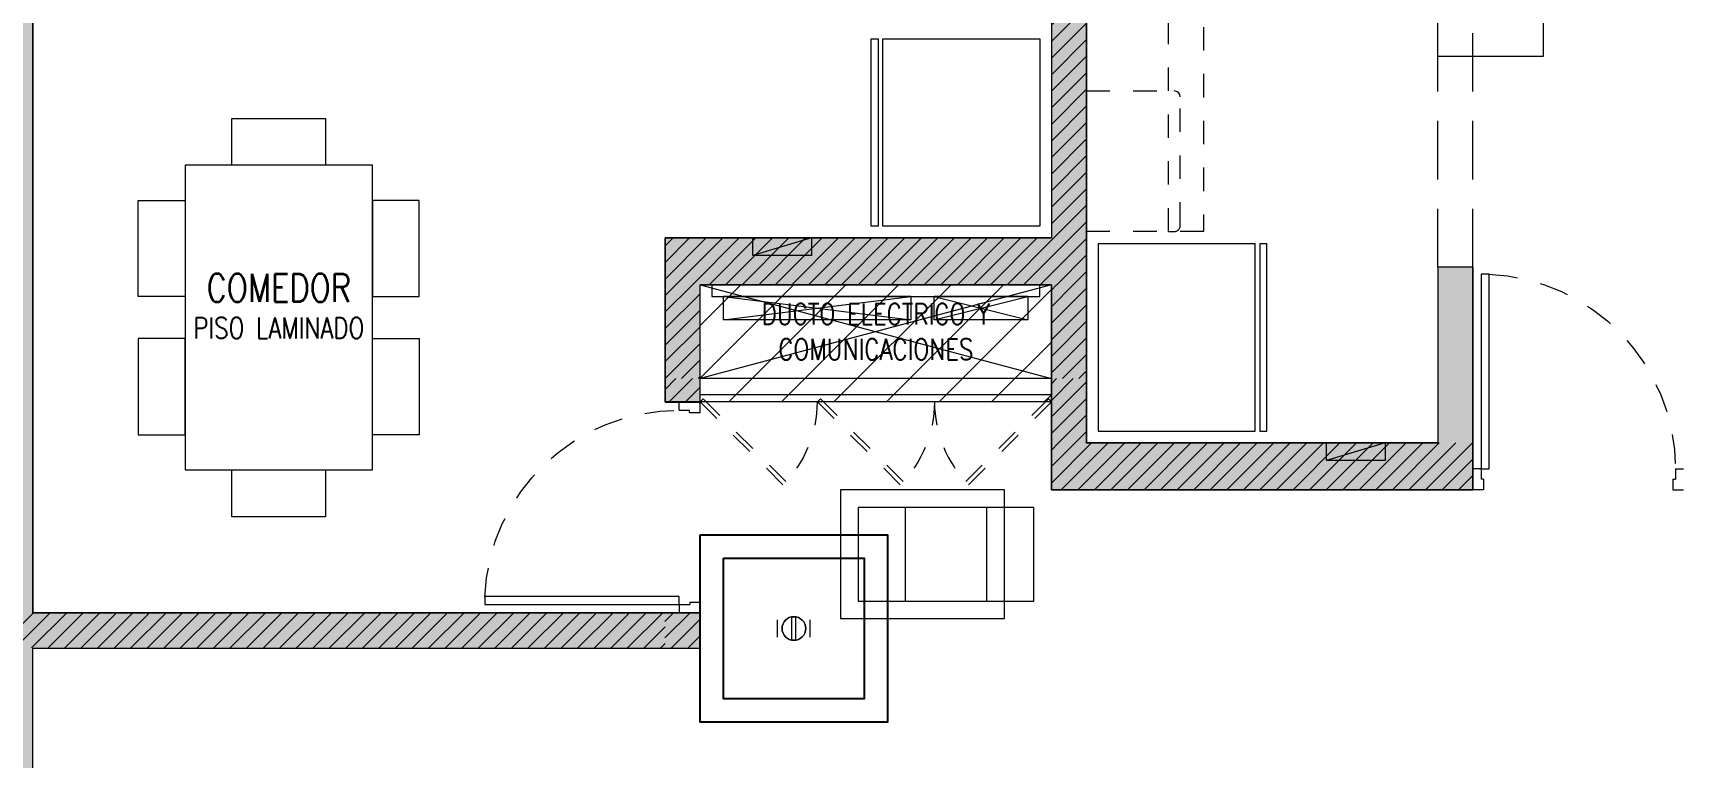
# Model space of a CAD drawing. Header units: millimetres. Extents: x 3738 to 3833, y 1327 to 1657.
# Drawn here: x 3774.47 to 3781.5, y 1488.12 to 1491.21 of the extents above; entities that cross this region are included whole.
import ezdxf
from ezdxf.enums import TextEntityAlignment as Align
from ezdxf.xclip import XClip

# ---------------------------------------------------------------- set-up
doc = ezdxf.new("R2010")
doc.units = ezdxf.units.MM
doc.header["$XCLIPFRAME"] = 2
doc.set_wipeout_variables(frame=1)
for name, pattern in [('ACAD_ISO07W100', [3, 0, -3]), ('CONTINUO', [0]), ('HIDDEN', [0.375, 0.25, -0.125]), ('HIDDEN2', [0.1875, 0.125, -0.0625]), ('X-REF_DP_Arquitectura$0$HIDDEN', [0.375, 0.25, -0.125])]:
    doc.linetypes.add(name, pattern=pattern)
doc.layers.get('0').update_dxf_attribs({"color": 251, "lineweight": 9})
for name, color, linetype, lineweight in [('A-07', 251, 'Continuous', 13), ('A-COCINAS-LAV', 251, 'Continuous', 13), ('A-LINEAS', 251, 'Continuous', 13), ('A-MOBILIARIO', 251, 'Continuous', 13), ('A-MURO BAJO', 251, 'Continuous', 13), ('A-MUROS', 251, 'Continuous', 13), ('A-PROYECCIONES', 251, 'HIDDEN2', 13), ('A-PUERTAS', 251, 'Continuous', 13), ('A-TEXTO-ACABADO PISO', 251, 'Continuous', 13), ('A-TEXTO-AMBIENTE', 251, 'Continuous', 13), ('A_20_Estructuras', 251, 'Continuous', 13), ('A_30_DispositivosSanit', 251, 'Continuous', 13), ('A_30_TableroElect', 251, 'Continuous', 13), ('A_50_TextoAmbiente', 251, 'Continuous', 13), ('A_50_TextoIndicaciones', 251, 'Continuous', 13), ('A_50_Vigas', 251, 'X-REF_DP_Arquitectura$0$HIDDEN', 13), ('A_60_HatchEstructuras', 251, 'Continuous', 13), ('AREA MODIF', 251, 'Continuous', 13), ('DLP_VERDE', 251, 'Continuous', 13), ('MURO CF 120', 251, 'Continuous', 13), ('MURO CF 60', 251, 'Continuous', 13)]:
    doc.layers.add(name, color=color, linetype=linetype, lineweight=lineweight)
doc.styles.add('ROMANS', font='romans.shx', dxfattribs={"width": 0.8})
pattern_1 = [(45, (131.3, -47.8), (-0.035355339, 0.035355339), [])]
pattern_2 = [(45, (-21.67, -43.67528), (-0.03535534, 0.03535534), [])]

# ---------------------------------------------------------------- blocks, each defined once
blk = doc.blocks.new('A$C9f73720c')
at = {"layer": 'DLP_VERDE'}
h = blk.add_hatch(dxfattribs=at)
h.set_pattern_fill('AR-SAND', color=256, scale=0.0035, angle=215)
h.set_pattern_definition([(252.5, (-226520.54526, -8188080.01937), (0.1028379063742, -0.1371042579803), [0, -0.135128, 0, -0.15113, 0, -0.1444625]), (222.5, (-226520.54526, -8188080.01937), (0.0150241246165, -0.2957586482646), [0, -0.072898, 0, -0.121793, 0, -0.0466725]), (182.5, (-226520.45568, -8188079.95665), (-0.226491538642, -0.159205150185), [0, -0.04445, 0, -0.16002, 0, -0.208915]), (172.5, (-226520.45568, -8188079.95665), (-0.174160637763, -0.217199849944), [0, -0.022225, 0, -0.104902, 0, -0.120015])])
edge = h.paths.add_edge_path()
edge.add_line((36.0209, 135.9696), (35.5631, 133.9244))
edge.add_line((35.5631, 133.9244), (38.2955, 133.3128))
edge.add_line((38.2955, 133.3128), (37.2798, 128.7751))
edge.add_line((37.2798, 128.7751), (36.8412, 128.8732))
edge.add_line((36.8412, 128.8732), (36.2515, 126.2387))
edge.add_line((36.2515, 126.2387), (36.6894, 126.1404))
edge.add_line((36.6894, 126.1404), (36.6799, 126.098))
edge.add_line((36.6799, 126.098), (38.0458, 125.7916))
edge.add_line((38.0458, 125.7916), (40.0797, 134.6873))
edge.add_line((40.0797, 134.6873), (38.1981, 135.1657))
edge.add_arc((40.9333, 145.9234), 11.1, 243.73265, 255.73466, ccw=False)
edge = h.paths.add_edge_path()
edge.add_line((32.713, 135.9476), (33.1708, 137.9891))
edge.add_arc((40.9333, 145.9234), 11.1, 217.64206, 225.62698, ccw=False)
edge.add_arc((31.748, 138.839), 0.5, 37.64475, 127.51284)
edge.add_line((31.4435, 139.2356), (30.7692, 138.7179))
edge.add_line((30.7692, 138.7179), (31.5046, 137.76))
edge.add_line((31.5046, 137.76), (31.3857, 137.6687))
edge.add_line((31.3857, 137.6687), (30.6502, 138.6266))
edge.add_line((30.6502, 138.6266), (29.8568, 138.0175))
edge.add_line((29.8568, 138.0175), (29.5516, 136.6565))
edge.add_line((29.5516, 136.6565), (32.713, 135.9476))
edge = h.paths.add_edge_path()
edge.add_line((33.2972, 137.8674), (32.8593, 135.9147))
edge.add_line((32.8593, 135.9147), (35.712, 135.2762))
edge.add_line((35.712, 135.2762), (35.8827, 136.039))
edge.add_arc((40.9333, 145.9234), 11.1, 226.53294, 242.9345, ccw=False)
blk = doc.blocks.new('ESTRUC_P1')
at = {"layer": 'A_60_HatchEstructuras'}
h = blk.add_hatch(color=256, dxfattribs=at)
h.dxf.hatch_style = 1
h.paths.add_polyline_path([(9.15, -0.06), (9, -0.06), (9, -5.25), (7.35, -5.25), (7.35, -5.95), (7.5, -5.95), (7.5, -5.45), (9, -5.45), (9, -6.325), (10.8, -6.325), (10.8, -5.375), (10.65, -5.375), (10.65, -6.125), (9.15, -6.125)])
h.paths.add_polyline_path([(10.8, 0), (10.5, 0), (10.5, -0.15), (10.65, -0.15), (10.65, -3.225), (10.8, -3.225)])
h.paths.add_polyline_path([(7.5, -0.15), (7.65, -0.15), (7.65, 0), (7.35, 0), (7.35, -3.5), (7.5, -3.5)])
h = blk.add_hatch(color=256, dxfattribs=at)
h.dxf.hatch_style = 1
h.paths.add_polyline_path([(7.5001, -6.85), (4.65, -6.85), (4.65, -4.3), (4.5, -4.3), (4.5, -6.85), (1.75, -6.85), (1.75, -6.25), (1.6, -6.25), (1.6, -6.85), (-1.15, -6.85), (-1.15, -2.8), (-1.35, -2.8), (-1.35, -11.05), (-1.15, -11.05), (-1.15, -7), (1.6, -7), (1.6, -7.6), (1.75, -7.6), (1.75, -7), (4.5, -7), (4.5, -9.55), (4.65, -9.55), (4.65, -7), (7.5001, -7)])
h.paths.add_polyline_path([(3.3, -4.45), (3.75, -4.45), (3.75, -4.3), (1.6, -4.3), (1.6, -5.5), (1.7468, -5.5), (1.75, -5.5), (1.75, -4.45), (3.1, -4.45), (3.1, -6.05), (3.3, -6.05)], flags=17)
h.paths.add_polyline_path([(3.3, -7.8), (3.1, -7.8), (3.1, -9.4), (1.75, -9.4), (1.75, -8.35), (1.6, -8.35), (1.6, -9.55), (3.75, -9.55), (3.75, -9.4), (3.3, -9.4)], flags=17)
for points in [[(7.5, -5.45), (9, -5.85)], [(9, -5.45), (7.5, -5.85)]]:
    blk.add_lwpolyline(points)
at = {"layer": 'A_20_Estructuras'}
for points in [[(9.15, -0.06), (9, -0.06), (9, -5.25), (7.35, -5.25), (7.35, -5.95), (7.5, -5.95), (7.5, -5.45), (9, -5.45), (9, -6.325), (10.8, -6.325), (10.8, -5.375), (10.65, -5.375), (10.65, -6.125), (9.15, -6.125)], [(7.5001, -6.85), (4.65, -6.85), (4.65, -4.3), (4.5, -4.3), (4.5, -6.85), (1.75, -6.85), (1.75, -6.25), (1.6, -6.25), (1.6, -6.85), (-1.15, -6.85), (-1.15, -2.8), (-1.35, -2.8), (-1.35, -11.05), (-1.15, -11.05), (-1.15, -7), (1.6, -7), (1.6, -7.6), (1.75, -7.6), (1.75, -7), (4.5, -7), (4.5, -9.55), (4.65, -9.55), (4.65, -7), (7.5001, -7)]]:
    blk.add_lwpolyline(points, close=True, dxfattribs=at)
at = {"layer": 'A_50_Vigas'}
blk.add_line((9, -5.85, 0), (7.5, -5.85, 0), dxfattribs=at)
for points in [[(10.65, -5.375), (10.65, -3.225)], [(10.8, -5.375), (10.8, -3.225)]]:
    blk.add_lwpolyline(points, dxfattribs=at)
blk = doc.blocks.new('REFRI')
blk.add_wipeout([(0.4, 0), (-0.4, 0), (-0.4, -0.67), (0.4, -0.67)])
blk.add_wipeout([(-0.4, -0.69), (-0.4, -0.72), (0.4, -0.72), (0.4, -0.69)])
for points in [[(-0.4, 0), (-0.4, -0.67), (0.4, -0.67), (0.4, 0)], [(-0.4, -0.69), (-0.4, -0.72), (0.4, -0.72), (0.4, -0.69)]]:
    blk.add_lwpolyline(points, close=True)
blk = doc.blocks.new('*U258')
for p, q in [((0.01, 0.855), (0.01, 0.9)), ((0.055, 0.855), (0.01, 0.855)), ((0.1, 0.865), (0.055, 0.865)), ((0.055, 0.855), (0.055, 0.865)), ((0.1, 0.865), (0.1, 0.9)), ((0.055, 0.045), (0.01, 0.045)), ((0.01, 0.045), (0.01, 0)), ((0.055, 0.045), (0.055, 0.035)), ((0.1, 0.035), (0.055, 0.035)), ((0.1, 0.035), (0.1, 0))]:
    blk.add_line(p, q)
blk.add_lwpolyline([(0.93, 0.07), (0.93, 0.035), (0.1, 0.035), (0.1, 0.07)], close=True)
at = {"color": 7, "linetype": 'HIDDEN2'}
blk.add_arc((0.0995, 0.0339), 0.8311, 2.23015, 89.96723, dxfattribs=at)
blk = doc.blocks.new('Tab.Electrico')
blk.add_hatch(color=256).paths.add_polyline_path([(0.075, 0), (0.075, 0.25), (0, 0)])
for p, q in [((0.075, 0.25), (0, 0)), ((0.075, 0.25), (0, 0.25)), ((0, 0.25), (0, 0)), ((0.075, 0), (0.075, 0.25)), ((0, 0), (0.075, 0))]:
    blk.add_line(p, q)
blk = doc.blocks.new('DPTO 75.2')
blk.add_arc((-1.275, 1.6775, 0), 0.025, 0, 90)
at = {"layer": 'A-MURO BAJO', "elevation": 0}
blk.add_lwpolyline([(0, 3.25), (0.3, 3.25), (0.3, 1.85), (-0.15, 1.85), (-0.15, 3.1), (0, 3.1), (0, 3.2)], dxfattribs=at)
at = {"layer": 'A-MUROS'}
for p, q in [((-1.65, 6.265, 0), (-1.65, 0.2, 0)), ((0, 0.95, 0), (-0.15, 0.95, 0)), ((-0.15, 0.95, 0), (-0.15, 0.2, 0)), ((0, 0.95, 0), (0, 0, 0)), ((-0.15, 0.2, 0), (-1.65, 0.2, 0)), ((0, 0, 0), (-1.8, 0, 0))]:
    blk.add_line(p, q, dxfattribs=at)
at = {"layer": 'A-PROYECCIONES', "ltscale": 0.5}
for p, q in [((-1.3, 1.1025, 0), (-1.3, 2.615, 0)), ((-1.65, 1.7025, 0), (-1.275, 1.7025, 0)), ((-1.25, 1.1275, 0), (-1.25, 1.6775, 0)), ((-1.3, 1.1025, 0), (-1.275, 1.1025, 0))]:
    blk.add_line(p, q, dxfattribs=at)
at = {"layer": 'A-PROYECCIONES', "ltscale": 0.5, "elevation": 0}
blk.add_lwpolyline([(-1.65, 2.575), (-1.15, 2.575), (-1.15, 1.1025), (-1.65, 1.1025)], dxfattribs=at)
at = {"layer": 'A-PROYECCIONES', "ltscale": 0.5}
blk.add_arc((-1.275, 1.1275, 0), 0.025, 270, 0, dxfattribs=at)
at = {"xscale": -1, "rotation": 270}
blk.add_blockref('Tab.Electrico', (-0.625, 0.125, 0), dxfattribs=at)
at = {"layer": 'A-COCINAS-LAV', "extrusion": (4.49068e-08, 3.60284e-08, 1), "rotation": 90}
blk.add_blockref('REFRI', (-1.6, 0.65, 0), dxfattribs=at)
at = {"layer": 'A-MOBILIARIO', "xscale": -1, "rotation": 270}
blk.add_blockref('*U258', (0, -0.01, 0), dxfattribs=at)
blk = doc.blocks.new('A$Cb5611ba7')
for points in [[(0.15, 0.1735), (0.15, -0.0265), (0.56, -0.0265), (0.56, 0.1735)], [(1.15, 0.1735), (1.15, -0.0265), (0.74, -0.0265), (0.74, 0.1735)], [(0, -0.0265), (0, -0.8265), (1.3, -0.8265), (1.3, -0.0265)], [(0, -0.2265), (0, -0.6265), (-0.2, -0.6265), (-0.2, -0.2265)], [(1.5, -0.6265), (1.3, -0.6265), (1.3, -0.2265), (1.5, -0.2265)], [(0.15, -1.0265), (0.15, -0.8265), (0.56, -0.8265), (0.56, -1.0265)], [(1.15, -1.0265), (1.15, -0.8265), (0.74, -0.8265), (0.74, -1.0265)]]:
    blk.add_lwpolyline(points, close=True)
blk = doc.blocks.new('*U270')
at = {"linetype": 'HIDDEN', "ltscale": 0.2}
for p, q in [((0.3534, 0.3534), (0, 0)), ((0.0127, -0.0127), (0.3656, 0.3401)), ((0, 0), (0.0127, -0.0127))]:
    blk.add_line(p, q, dxfattribs=at)
blk.add_arc((0, 0), 0.4995, 0, 45, dxfattribs=at)
blk = doc.blocks.new('DPTO 65')
at = {"layer": 'A-LINEAS'}
for p, q in [((-10.35, 1.55), (-8.85, 1.15)), ((-8.85, 1.55), (-10.35, 1.15))]:
    blk.add_line(p, q, dxfattribs=at)
at = {"layer": 'A-MURO BAJO'}
blk.add_line((-10.35, 1.15), (-8.85, 1.15), dxfattribs=at)
at = {"layer": 'A-MUROS'}
for p, q in [((-10.35, 6.94), (-10.35, 1.75)), ((-6, 2.7), (-6, 0.15)), ((-10.35, 1.75), (-8.7, 1.75)), ((-8.7, 1.05), (-8.7, 1.75)), ((-10.35, 1.55), (-8.85, 1.55)), ((-10.35, 0.675, 0), (-10.35, 1.55)), ((-8.85, 1.05), (-8.85, 1.55)), ((-8.85, 1.05), (-8.7, 1.05)), ((-6, 0.15), (-8.8501, 0.15)), ((-8.8501, 0.15), (-8.8501, 0))]:
    blk.add_line(p, q, dxfattribs=at)
at = {"layer": 'A-PUERTAS'}
for p, q in [((-10.35, 1.08), (-8.85, 1.08)), ((-10.35, 1.05), (-8.85, 1.05))]:
    blk.add_line(p, q, dxfattribs=at)
at = {"rotation": 90}
blk.add_blockref('Tab.Electrico', (-9.075, 1.675), dxfattribs=at)
at = {"layer": 'A-COCINAS-LAV', "extrusion": (4.49068e-08, 3.60284e-08, 1), "rotation": 90}
blk.add_blockref('REFRI', (-10.3, 2.2, 0), dxfattribs=at)
at = {"layer": 'A-MOBILIARIO', "xscale": -1.000000000000002, "rotation": 90}
blk.add_blockref('A$Cb5611ba7', (-7.4765, 2.0601), dxfattribs=at)
at = {"layer": 'A-MOBILIARIO', "rotation": 359.9967044834248}
blk.add_blockref('*U258', (-8.8601, 0.15), dxfattribs=at)
at = {"layer": 'A-PROYECCIONES', "ltscale": 0.25, "xscale": -1, "rotation": 180}
blk.add_blockref('*U270', (-10.35, 1.05), dxfattribs=at)
at = {"layer": 'A-PROYECCIONES', "ltscale": 0.25, "rotation": 180}
for p in [(-9.351, 1.05), (-8.85, 1.05)]:
    blk.add_blockref('*U270', p, dxfattribs=at)
blk = doc.blocks.new('TF_P1')
blk.add_blockref('DPTO 75.2', (12.15, 4.725, 0))
at = {"xscale": -1}
blk.add_blockref('DPTO 65', (0, 4.05), dxfattribs=at)
blk = doc.blocks.new('XREF_TORREC$0$BANDEJA')
at = {"color": 8}
for points in [[(8.9, 5.6), (8.9, 5.55), (10.3, 5.55), (10.3, 5.6), (8.9, 5.6)], [(8.95, 5.45), (8.95, 5.55), (9.75, 5.55), (9.75, 5.45), (8.95, 5.45), (9.75, 5.55), (8.95, 5.55), (9.75, 5.45)], [(9.85, 5.45), (9.85, 5.55), (10.25, 5.55), (10.25, 5.45), (9.85, 5.45), (10.25, 5.55), (9.85, 5.55), (10.25, 5.45)]]:
    blk.add_lwpolyline(points, dxfattribs=at)
blk = doc.blocks.new('TEXTO AMBIENTES P1')
at = {"layer": 'A-TEXTO-ACABADO PISO', "insert": (5.7, -5.5899), "char_height": 0.09, "attachment_point": 2, "style": 'ROMANS'}
blk.add_mtext_dynamic_manual_height_columns('PISO LAMINADO', width=1.20225, gutter_width=12.5, heights=[0], dxfattribs=at)
at = {"layer": 'A-TEXTO-AMBIENTE', "style": 'ROMANS', "width": 0.8}
blk.add_text('COMEDOR', height=0.12, dxfattribs=at).set_placement((5.7001, -5.5233), align=Align.CENTER)
blk = doc.blocks.new('TEXTO DUCTOS P1')
at = {"layer": 'A_50_TextoIndicaciones', "insert": (8.25, -5.65), "char_height": 0.09, "width": 1.075244, "attachment_point": 5, "style": 'ROMANS'}
blk.add_mtext('\\pxsm1,qc,t16;DUCTO ELECTRICO Y COMUNICACIONES', dxfattribs=at)
blk = doc.blocks.new('R')
at = {"layer": 'A_30_DispositivosSanit', "linetype": 'Continuous'}
for p, q in [((-0.0083, -0.0497), (-0.0083, 0.0497)), ((0.0083, -0.0497), (0.0083, 0.0497)), ((0.0694, -0.0367), (0.0694, 0.0367))]:
    blk.add_line(p, q, dxfattribs=at)
blk.add_circle((0, 0), 0.0504, dxfattribs=at)
blk = doc.blocks.new('A$C90025832')
at = {"layer": 'A_30_DispositivosSanit', "color": 3, "lineweight": 25, "ltscale": 0.35}
for points in [[(-1.4998, 1.0079), (-0.6998, 1.0079), (-0.6998, 0.2079), (-1.4998, 0.2079)], [(-1.3998, 0.9079), (-0.7998, 0.9079), (-0.7998, 0.3079), (-1.3998, 0.3079)]]:
    blk.add_lwpolyline(points, close=True, dxfattribs=at)
at = {"layer": 'A_30_DispositivosSanit', "linetype": 'Continuous', "xscale": -1}
blk.add_blockref('R', (-1.0998, 0.6079), dxfattribs=at)
at = {"layer": 'A_30_DispositivosSanit', "linetype": 'Continuous'}
blk.add_blockref('R', (-1.0998, 0.6079), dxfattribs=at)
blk = doc.blocks.new('is-des-tf_28.02.2025')
at = {"layer": 'A_30_DispositivosSanit', "linetype": 'CONTINUO'}
blk.add_blockref('A$C90025832', (-33.7, 2.925), dxfattribs=at)
blk = doc.blocks.new('TORRE F HATCH CORTAFUEGO')
at = {"layer": 'AREA MODIF'}
h = blk.add_hatch(dxfattribs=at)
h.set_pattern_fill('ANSI31', color=140, scale=0.05, style=0)
h.set_pattern_definition([(45, (-48.7, 2.85003), (-0.1122532, 0.1122532), [])])
h.paths.add_polyline_path([(-39.85, 8.4), (-38.35, 8.4), (-38.3501, 7.8999), (-39.8499, 7.9)])
at = {"layer": 'MURO CF 120'}
h = blk.add_hatch(dxfattribs=at)
h.set_pattern_fill('_USER', color=256, scale=0.05, angle=45, style=0, pattern_type=0)
h.set_pattern_definition(pattern_1)
h.paths.add_polyline_path([(-39.8501, 8), (-40.0001, 8), (-40.0001, 7.9), (-39.8501, 7.9)])
h = blk.add_hatch(dxfattribs=at)
h.set_pattern_fill('_USER', color=256, scale=0.05, angle=45, style=0, pattern_type=0)
h.set_pattern_definition(pattern_1)
h.paths.add_polyline_path([(-38.2001, 8), (-38.3501, 8), (-38.3501, 7.725), (-38.2001, 7.725)])
h = blk.add_hatch(dxfattribs=at)
h.set_pattern_fill('_USER', color=256, scale=0.05, angle=45, style=0, pattern_type=0)
h.set_pattern_definition(pattern_1)
h.paths.add_polyline_path([(-11.7, 7.6749), (-18.4, 7.675), (-18.4, 7.525), (-11.7, 7.525)])
h.paths.add_polyline_path([(-7.5, 6.9999), (-7.35, 6.9999), (-7.35, 6.85), (-7.5, 6.85)])
h.paths.add_polyline_path([(-39.8499, 6.85), (-40.0005, 6.85), (-40.0005, 7), (-39.8499, 7)])
h = blk.add_hatch(dxfattribs=at)
h.set_pattern_fill('_USER', color=256, scale=0.05, angle=45, style=0, pattern_type=0)
h.set_pattern_definition(pattern_1)
h.paths.add_polyline_path([(-36.5501, 7.725), (-38.3501, 7.725), (-38.3501, 7.525), (-36.5501, 7.525)])
at = {"layer": 'MURO CF 60'}
h = blk.add_hatch(dxfattribs=at)
h.set_pattern_fill('_USER', color=256, scale=0.05, angle=45, pattern_type=0)
h.set_pattern_definition(pattern_2)
edge = h.paths.add_edge_path()
edge.add_line((-9, 8.6), (-9.15, 8.6))
edge.add_line((-9.15, 8.6), (-9.15, 13.7899))
edge.add_line((-9.15, 13.7899), (-9, 13.7899))
edge.add_line((-9, 13.7899), (-9, 8.6))
edge = h.paths.add_edge_path()
edge.add_line((-9, 5.2499), (-9.15, 5.2499))
edge.add_line((-9.15, 5.2499), (-9.15, 0.06))
edge.add_line((-9.15, 0.06), (-9, 0.06))
edge.add_line((-9, 0.06), (-9, 5.2499))
edge = h.paths.add_edge_path()
edge.add_line((-38.35, 8.6), (-38.35, 13.7899))
edge.add_line((-38.35, 13.7899), (-38.2, 13.7899))
edge.add_line((-38.2, 13.7899), (-38.2, 8.6))
edge.add_line((-38.2, 8.6), (-38.35, 8.6))
edge = h.paths.add_edge_path()
edge.add_line((-38.35, 5.2499), (-38.2, 5.2499))
edge.add_line((-38.2, 5.2499), (-38.2, 0.06))
edge.add_line((-38.2, 0.06), (-38.35, 0.06))
edge.add_line((-38.35, 0.06), (-38.35, 5.2499))
h = blk.add_hatch(dxfattribs=at)
h.set_pattern_fill('_USER', color=256, scale=0.05, angle=45, pattern_type=0)
h.set_pattern_definition(pattern_2)
h.paths.add_polyline_path([(-38.2001, 8.6), (-40.0001, 8.6), (-40.0001, 8.4), (-38.2001, 8.4)])
h = blk.add_hatch(dxfattribs=at)
h.set_pattern_fill('_USER', color=256, scale=0.05, angle=45, pattern_type=0)
h.set_pattern_definition(pattern_2)
h.paths.add_polyline_path([(-39.8502, 8.4), (-40.0004, 8.4), (-40.0003, 8), (-39.8501, 8)])
h = blk.add_hatch(dxfattribs=at)
h.set_pattern_fill('_USER', color=256, scale=0.05, angle=45, pattern_type=0)
h.set_pattern_definition(pattern_2)
h.paths.add_polyline_path([(-38.2001, 8.3999), (-38.3502, 8.3999), (-38.3501, 8), (-38.2, 8)])
h = blk.add_hatch(dxfattribs=at)
h.set_pattern_fill('_USER', color=256, scale=0.05, angle=45, pattern_type=0)
h.set_pattern_definition(pattern_2)
h.paths.add_polyline_path([(-40, 7), (-48.7, 7), (-48.7, 6.85), (-40, 6.85)])
blk = doc.blocks.new('TEXTO NOTAS P1')
at = {"color": 8}
blk.add_lwpolyline([(8.925, -6.4), (8.3751, -6.4), (8.375, -6.7999), (8.925, -6.8)], close=True, dxfattribs=at)

msp = doc.modelspace()

# ---------------------------------------------------------------- block references
at = {"color": 7, "linetype": 'ACAD_ISO07W100', "ltscale": 5, "true_color": 0xffffff}
ref = msp.add_blockref('A$C9f73720c', (3908.2809, 1487.3354), dxfattribs=dict(at, rotation=102.6156181418625))
XClip(ref).set_block_clipping_path([(22.1542253106, 140.4101169162), (10.3600901397, 87.7136669306), (29.6608346476, 83.3939150368), (41.4549698184, 136.0903650224)])

# ---------------------------------------------------------------- next in the draw order: block references
at = {"color": 251}
msp.add_blockref('ESTRUC_P1', (3769.8221, 1495.5876), dxfattribs=at)

# ---------------------------------------------------------------- next in the draw order: block references
msp.add_blockref('TF_P1', (3768.4721, 1484.5379), dxfattribs=at)

# ---------------------------------------------------------------- next in the draw order: linework, layer by layer
at = {"layer": 'A_30_TableroElect'}
for points in [[(3777.9221, 1488.7136), (3778.6221, 1488.7136), (3778.6221, 1489.2629), (3777.9221, 1489.2629)], [(3777.9971, 1488.7879), (3778.5471, 1488.7879), (3778.5471, 1489.1879), (3777.9971, 1489.1879)]]:
    msp.add_lwpolyline(points, close=True, dxfattribs=at)

# ---------------------------------------------------------------- next in the draw order: block references
msp.add_blockref('XREF_TORREC$0$BANDEJA', (3768.4721, 1484.5379))
at = {"layer": 'A-07'}
msp.add_blockref('is-des-tf_28.02.2025', (3812.5221, 1485.1379), dxfattribs=at)
at = {"layer": 'A_50_TextoAmbiente'}
msp.add_blockref('TEXTO AMBIENTES P1', (3769.8221, 1495.5879), dxfattribs=at)
at = {"layer": 'A_50_TextoIndicaciones'}
for name in ['TEXTO DUCTOS P1', 'TEXTO NOTAS P1']:
    msp.add_blockref(name, (3769.8221, 1495.5879), dxfattribs=at)
at = {"layer": 'MURO CF 120', "color": 251}
msp.add_blockref('TORRE F HATCH CORTAFUEGO', (3817.1721, 1481.7379), dxfattribs=at)

doc.saveas('drawing.dxf')
